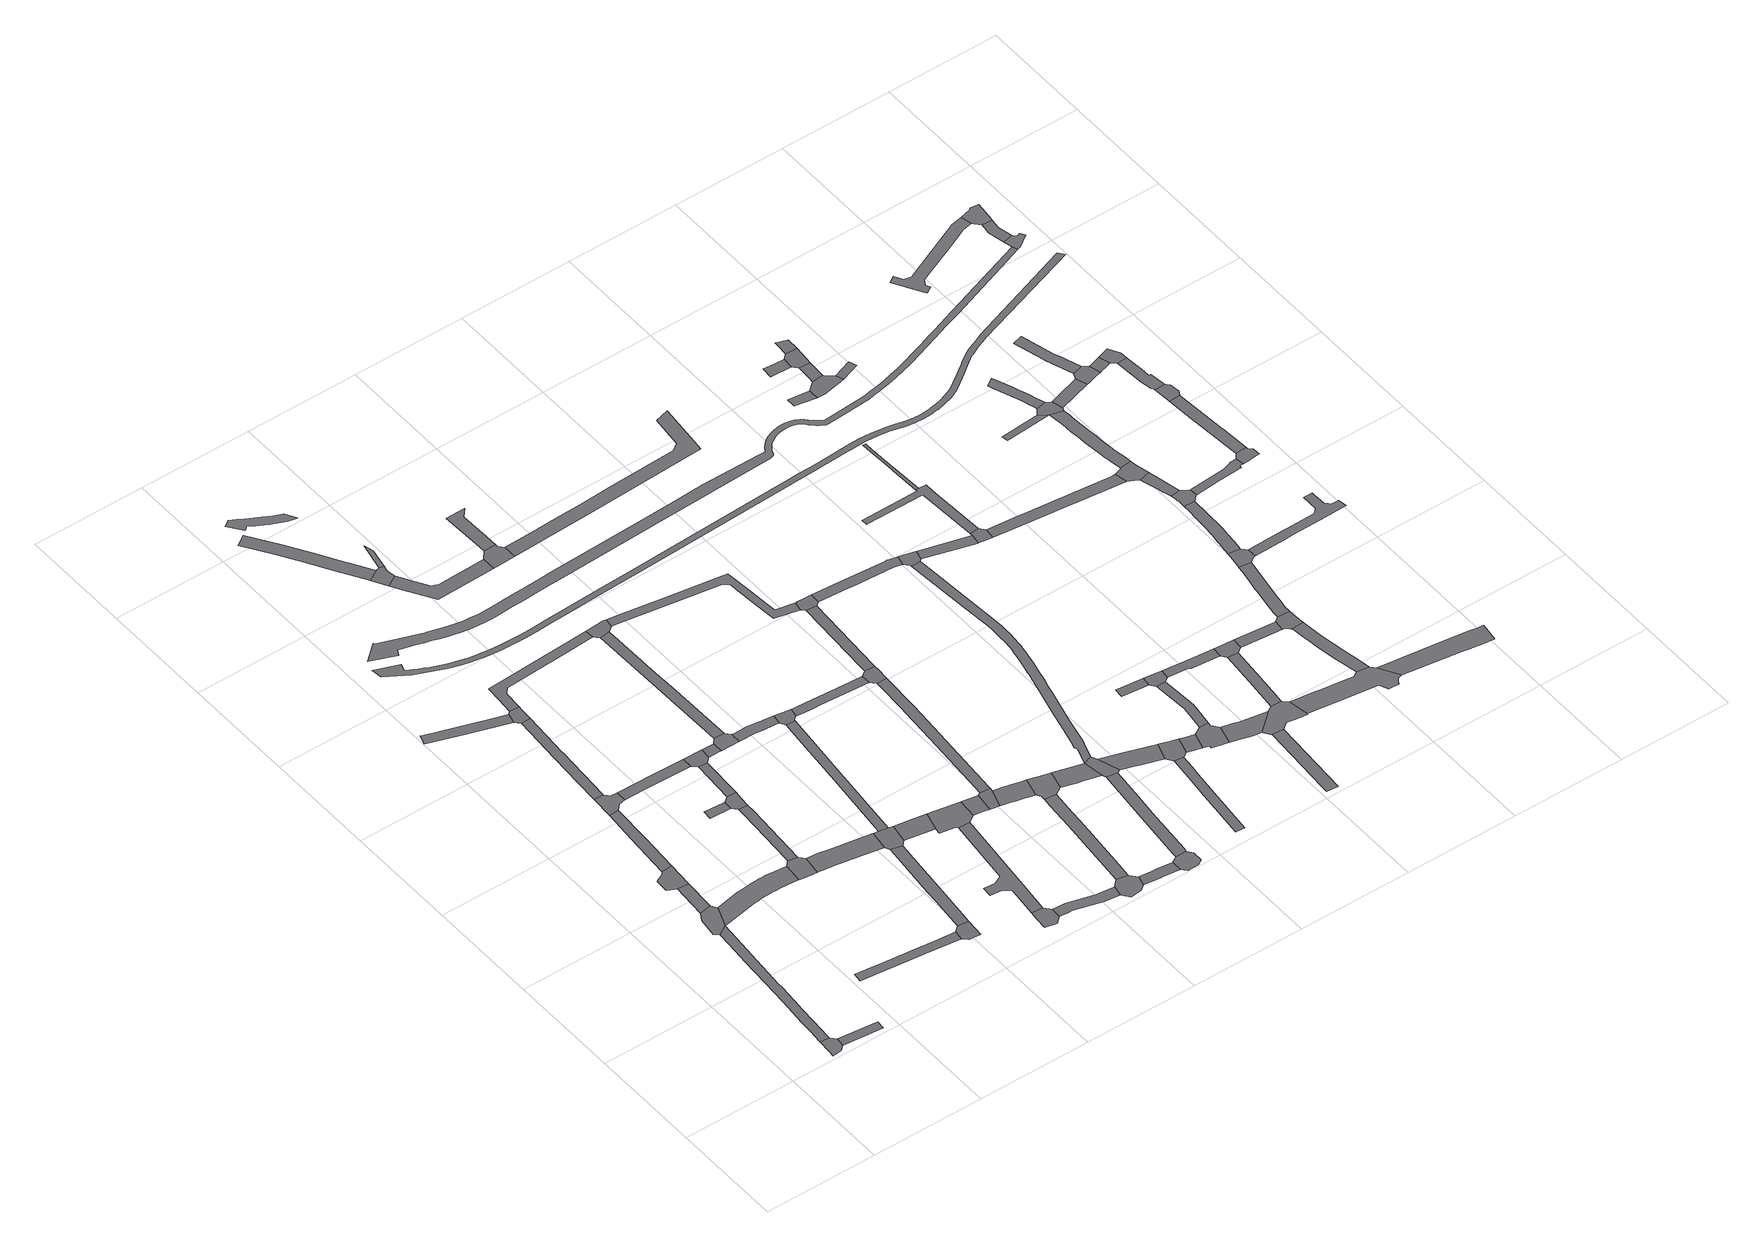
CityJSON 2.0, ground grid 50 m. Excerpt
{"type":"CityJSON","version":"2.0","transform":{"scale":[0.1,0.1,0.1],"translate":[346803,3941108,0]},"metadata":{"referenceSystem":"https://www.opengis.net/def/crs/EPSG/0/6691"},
"CityObjects":{
"road1":{"type":"Road","geometry":[{"type":"MultiSurface","lod":"1","boundaries":[[[0,1,2,3,4,5,6]]]}]},
"road2":{"type":"Road","attributes":{"RoadStructureAttribute.sectionType":"1"},"geometry":[{"type":"MultiSurface","lod":"1","boundaries":[[[3,7,8,4]]]}]},
"road3":{"type":"Road","attributes":{"RoadStructureAttribute.sectionType":"1"},"geometry":[{"type":"MultiSurface","lod":"1","boundaries":[[[5,9,10,11,12,13,14,15,16,17,18,19,20,21,22,23,24,25,26,27,28,29,30,6]]]}]},
"road4":{"type":"Road","geometry":[{"type":"MultiSurface","lod":"1","boundaries":[[[31,32,21,20,33,34,35]]]}]},
"road5":{"type":"Road","attributes":{"RoadStructureAttribute.sectionType":"1"},"geometry":[{"type":"MultiSurface","lod":"1","boundaries":[[[34,36,37,38,39,35]]]}]},
"road6":{"type":"Road","geometry":[{"type":"MultiSurface","lod":"1","boundaries":[[[38,37,40,41,42,43,44,45]]]}]},
"road7":{"type":"Road","attributes":{"RoadStructureAttribute.sectionType":"1"},"geometry":[{"type":"MultiSurface","lod":"1","boundaries":[[[46,41,40,47,48,49]]]}]},
"road8":{"type":"Road","attributes":{"RoadStructureAttribute.sectionType":"1"},"geometry":[{"type":"MultiSurface","lod":"1","boundaries":[[[50,51,52,53,54,55,56,57,58,59,60,61,62,33,20,63,64,65,66,67,68,69,70,71,72,73]]]}]},
"road9":{"type":"Road","attributes":{"RoadStructureAttribute.sectionType":"1"},"geometry":[{"type":"MultiSurface","lod":"1","boundaries":[[[74,75,76,77,78,79,80,81,82,83,84,85,86]]]}]},
"road10":{"type":"Road","attributes":{"RoadStructureAttribute.sectionType":"1"},"geometry":[{"type":"MultiSurface","lod":"1","boundaries":[[[87,88,89,90,91,92,93,94,95]]]}]},
"road11":{"type":"Road","geometry":[{"type":"MultiSurface","lod":"1","boundaries":[[[48,96,97,98,99,100,101,49]]]}]},
"road12":{"type":"Road","attributes":{"RoadStructureAttribute.sectionType":"1"},"geometry":[{"type":"MultiSurface","lod":"1","boundaries":[[[100,102,103,104,105,106,107,101]]]}]},
"road13":{"type":"Road","geometry":[{"type":"MultiSurface","lod":"1","boundaries":[[[108,109,110,50,73,111,112,113]]]}]},
"road14":{"type":"Road","geometry":[{"type":"MultiSurface","lod":"1","boundaries":[[[114,91,90,105,104,115,116]]]}]},
"road15":{"type":"Road","attributes":{"RoadStructureAttribute.sectionType":"1"},"geometry":[{"type":"MultiSurface","lod":"1","boundaries":[[[117,118,119,120,121,122,98,97]]]}]},
"road16":{"type":"Road","geometry":[{"type":"MultiSurface","lod":"1","boundaries":[[[123,124,125,126]]]}]},
"road17":{"type":"Road","attributes":{"RoadStructureAttribute.sectionType":"1"},"geometry":[{"type":"MultiSurface","lod":"1","boundaries":[[[127,128,129,110,109,130,131]]]}]},
"road18":{"type":"Road","geometry":[{"type":"MultiSurface","lod":"1","boundaries":[[[132,133,134,135,74,86]]]}]},
"road19":{"type":"Road","geometry":[{"type":"MultiSurface","lod":"1","boundaries":[[[136,137,138,139,126,125,127,131]]]}]},
"road20":{"type":"Road","attributes":{"RoadStructureAttribute.sectionType":"1"},"geometry":[{"type":"MultiSurface","lod":"1","boundaries":[[[140,141,142,143,144,108,113,145,146,147,148,149,150,151,152,153]]]}]},
"road21":{"type":"Road","attributes":{"RoadStructureAttribute.sectionType":"1"},"geometry":[{"type":"MultiSurface","lod":"1","boundaries":[[[137,154,155,138]]]}]},
"road22":{"type":"Road","attributes":{"RoadStructureAttribute.sectionType":"1"},"geometry":[{"type":"MultiSurface","lod":"1","boundaries":[[[156,157,158,159,135,134,160,161,162]]]}]},
"road23":{"type":"Road","geometry":[{"type":"MultiSurface","lod":"1","boundaries":[[[163,164,165,121,120,155,154,166,167,168]]]}]},
"road24":{"type":"Road","attributes":{"RoadStructureAttribute.sectionType":"1"},"geometry":[{"type":"MultiSurface","lod":"1","boundaries":[[[169,170,171,172,173,174,175,176,177,178,179,180,181]]]}]},
"road25":{"type":"Road","attributes":{"RoadStructureAttribute.sectionType":"1"},"geometry":[{"type":"MultiSurface","lod":"1","boundaries":[[[182,183,184,185,186,187,188,114,116]]]}]},
"road26":{"type":"Road","attributes":{"RoadStructureAttribute.sectionType":"1"},"geometry":[{"type":"MultiSurface","lod":"1","boundaries":[[[167,189,190,191,192,168]]]}]},
"road27":{"type":"Road","attributes":{"RoadStructureAttribute.sectionType":"1"},"geometry":[{"type":"MultiSurface","lod":"1","boundaries":[[[193,194,195,196,197,198,199,200,201,202,203,204,205,206,207,208,209,210,211,212,213,214]]]}]},
"road28":{"type":"Road","geometry":[{"type":"MultiSurface","lod":"1","boundaries":[[[215,216,217,218,153,152,156,162]]]}]},
"road29":{"type":"Road","geometry":[{"type":"MultiSurface","lod":"1","boundaries":[[[219,220,221,222,223,224,225]]]}]},
"road30":{"type":"Road","geometry":[{"type":"MultiSurface","lod":"1","boundaries":[[[226,175,174,227,228,229,230,231,232]]]}]},
"road31":{"type":"Road","geometry":[{"type":"MultiSurface","lod":"1","boundaries":[[[190,233,234,235,236,237,191]]]}]},
"road32":{"type":"Road","geometry":[{"type":"MultiSurface","lod":"1","boundaries":[[[224,238,239,240,241,242,243,244,245,246,247,225]]]}]},
"road33":{"type":"Road","attributes":{"RoadStructureAttribute.sectionType":"1"},"geometry":[{"type":"MultiSurface","lod":"1","boundaries":[[[248,249,250,226,232]]]}]},
"road34":{"type":"Road","attributes":{"RoadStructureAttribute.sectionType":"1"},"geometry":[{"type":"MultiSurface","lod":"1","boundaries":[[[251,252,253,216,215]]]}]},
"road35":{"type":"Road","attributes":{"RoadStructureAttribute.sectionType":"1"},"geometry":[{"type":"MultiSurface","lod":"1","boundaries":[[[217,254,255,256,257,258,259,260,261,218]]]}]},
"road36":{"type":"Road","attributes":{"RoadStructureAttribute.sectionType":"1"},"geometry":[{"type":"MultiSurface","lod":"1","boundaries":[[[262,263,264,265,228,227,266,267,268]]]}]},
"road37":{"type":"Road","attributes":{"RoadStructureAttribute.sectionType":"1"},"geometry":[{"type":"MultiSurface","lod":"1","boundaries":[[[269,270,271,272,273,223,222,274,275,276,277,278,279]]]}]},
"road38":{"type":"Road","attributes":{"RoadStructureAttribute.sectionType":"1"},"geometry":[{"type":"MultiSurface","lod":"1","boundaries":[[[280,281,237,236,282,283,284,285]]]}]},
"road39":{"type":"Road","attributes":{"RoadStructureAttribute.sectionType":"1"},"geometry":[{"type":"MultiSurface","lod":"1","boundaries":[[[286,287,288,289,290,291,292,293,294,295,296,235,234]]]}]},
"road40":{"type":"Road","geometry":[{"type":"MultiSurface","lod":"1","boundaries":[[[239,297,298,252,251,299,300,301,240]]]}]},
"road41":{"type":"Road","geometry":[{"type":"MultiSurface","lod":"1","boundaries":[[[302,303,186,185,285,284,304]]]}]},
"road42":{"type":"Road","geometry":[{"type":"MultiSurface","lod":"1","boundaries":[[[305,291,290,258,257,306,307]]]}]},
"road43":{"type":"Road","geometry":[{"type":"MultiSurface","lod":"1","boundaries":[[[308,309,310,279,278,311,312,313,314]]]}]},
"road44":{"type":"Road","attributes":{"RoadStructureAttribute.sectionType":"1"},"geometry":[{"type":"MultiSurface","lod":"1","boundaries":[[[298,297,315,316,317,318]]]}]},
"road45":{"type":"Road","geometry":[{"type":"MultiSurface","lod":"1","boundaries":[[[319,320,321,322,323,262,268]]]}]},
"road46":{"type":"Road","geometry":[{"type":"MultiSurface","lod":"1","boundaries":[[[317,324,325,326,327,318]]]}]},
"road47":{"type":"Road","attributes":{"RoadStructureAttribute.sectionType":"1"},"geometry":[{"type":"MultiSurface","lod":"1","boundaries":[[[322,328,329,330,331,332,323]]]}]},
"road48":{"type":"Road","attributes":{"RoadStructureAttribute.sectionType":"1"},"geometry":[{"type":"MultiSurface","lod":"1","boundaries":[[[333,334,335,336,337,338,308,314]]]}]},
"road49":{"type":"Road","attributes":{"RoadStructureAttribute.sectionType":"1"},"geometry":[{"type":"MultiSurface","lod":"1","boundaries":[[[339,340,341,342,343,344,345,346,347,348,310,309]]]}]},
"road50":{"type":"Road","attributes":{"RoadStructureAttribute.sectionType":"1"},"geometry":[{"type":"MultiSurface","lod":"1","boundaries":[[[349,350,351,352,353,354,355,356,357,358,359,325,324]]]}]},
"road51":{"type":"Road","attributes":{"RoadStructureAttribute.sectionType":"1"},"geometry":[{"type":"MultiSurface","lod":"1","boundaries":[[[360,361,362,363,364,365,366,367,368,305,307]]]}]},
"road52":{"type":"Road","attributes":{"RoadStructureAttribute.sectionType":"1"},"geometry":[{"type":"MultiSurface","lod":"1","boundaries":[[[369,370,371,372,373,327,326,374,375,376,377,378]]]}]},
"road53":{"type":"Road","geometry":[{"type":"MultiSurface","lod":"1","boundaries":[[[379,380,381,382,336,335,383,384]]]}]},
"road54":{"type":"Road","attributes":{"RoadStructureAttribute.sectionType":"1"},"geometry":[{"type":"MultiSurface","lod":"1","boundaries":[[[385,386,387,388,389,390,391,392,393,394,395,396,397,398,399,400,401,402,403,302,304]]]}]},
"road55":{"type":"Road","geometry":[{"type":"MultiSurface","lod":"1","boundaries":[[[404,405,406,355,354,407,345,344,408]]]}]},
"road56":{"type":"Road","attributes":{"RoadStructureAttribute.sectionType":"1"},"geometry":[{"type":"MultiSurface","lod":"1","boundaries":[[[381,409,410,411,412,413,414,415,416,417,382]]]}]},
"road57":{"type":"Road","geometry":[{"type":"MultiSurface","lod":"1","boundaries":[[[363,378,377,418,419,420,364]]]}]},
"road58":{"type":"Road","attributes":{"RoadStructureAttribute.sectionType":"1"},"geometry":[{"type":"MultiSurface","lod":"1","boundaries":[[[421,422,423,424,425,426,427,428,429,404,408]]]}]},
"road59":{"type":"Road","attributes":{"RoadStructureAttribute.sectionType":"1"},"geometry":[{"type":"MultiSurface","lod":"1","boundaries":[[[430,431,432,420,419,433,434]]]}]},
"road60":{"type":"Road","geometry":[{"type":"MultiSurface","lod":"1","boundaries":[[[414,413,435,436,437,426,425]]]}]},
"road61":{"type":"Road","geometry":[{"type":"MultiSurface","lod":"1","boundaries":[[[438,439,440,441,395,394,430,434,442]]]}]},
"road62":{"type":"Road","attributes":{"RoadStructureAttribute.sectionType":"1"},"geometry":[{"type":"MultiSurface","lod":"1","boundaries":[[[319,443,444,445,446,447,448,449,450,451,452,453,454,455,456,457,320]]]}]},
"road63":{"type":"Road","attributes":{"RoadStructureAttribute.sectionType":"1"},"geometry":[{"type":"MultiSurface","lod":"1","boundaries":[[[435,458,459,460,461,462,463,464,436]]]}]},
"road64":{"type":"Road","attributes":{"RoadStructureAttribute.sectionType":"1"},"geometry":[{"type":"MultiSurface","lod":"1","boundaries":[[[465,466,467,468,469,470,471,472,473]]]}]},
"road65":{"type":"Road","geometry":[{"type":"MultiSurface","lod":"1","boundaries":[[[474,475,476,477,462,461,478,470,469]]]}]},
"road66":{"type":"Road","attributes":{"RoadStructureAttribute.sectionType":"1"},"geometry":[{"type":"MultiSurface","lod":"1","boundaries":[[[437,479,480,481,482,483,484,485,486,487,488,489,490,491,492,493,494,495,496,497,498,499,500,501,502,503,504,505,506,507,508,509,510,511,512,513,514,515,516,517,518,519,520,521,522,523,524,525,526,527,528,529,530,531,426]]]}]},
"road67":{"type":"Road","attributes":{"RoadStructureAttribute.sectionType":"1"},"geometry":[{"type":"MultiSurface","lod":"1","boundaries":[[[532,533,534,535,536,537,438,442,538,539,540,541]]]}]},
"road68":{"type":"Road","attributes":{"RoadStructureAttribute.sectionType":"1"},"geometry":[{"type":"MultiSurface","lod":"1","boundaries":[[[542,475,474,543,544,545]]]}]},
"road69":{"type":"Road","geometry":[{"type":"MultiSurface","lod":"1","boundaries":[[[544,546,547,548,549,550,551,552,545]]]}]},
"road70":{"type":"Road","geometry":[{"type":"MultiSurface","lod":"1","boundaries":[[[553,554,555,556,557,558]]]}]},
"road71":{"type":"Road","attributes":{"RoadStructureAttribute.sectionType":"1"},"geometry":[{"type":"MultiSurface","lod":"1","boundaries":[[[559,560,561,562,563,564,565,566,567,568,569,570,571,572,573,574,575,576,577,578,579,580,581,582,583,584,585,586,587,588,589,590,591,592,593,594,595,596,597,598,599,600,601,602,603,604,605,606,607,608,609,610,611,612,613,614,615,616,617,618,619,620,621,622,623,624,625,626,627,628,629,630,631,632,633,634,635,636,637,638,639,640,641,642,643,644,645,646,647,648,649,650,651,652,653,654,655,656,657,658,659,660,661,662,663,664,665,666,667,668,669,670,671,672,673,674,675,676,677,678,679,680,681,682,683,684,685,686,687,688,689,690,691,692,693,694,695,696,697,698]]]}]},
"road72":{"type":"Road","attributes":{"RoadStructureAttribute.sectionType":"1"},"geometry":[{"type":"MultiSurface","lod":"1","boundaries":[[[699,700,701,702,552,551,703,704,705,706,707,708]]]}]},
"road73":{"type":"Road","attributes":{"RoadStructureAttribute.sectionType":"1"},"geometry":[{"type":"MultiSurface","lod":"1","boundaries":[[[709,710,711,712,713,714,715,716,717,718,719,720,721,722,723,724,725,726,727,728,729,730,731,732,733,734,735,736,737,738,739,740,741,742,743,744,745,746,747,748,749,750,751,752,753,754,755,756,757,758,759,760,761,762,763,764,765,766,767,768,769,770,771,772,773,774,775,776,777,778,779,780,781,782,783,784,785,786,787,788,789,790,791,792,793,794,795,796,797,798,799,800,801,802,803,804,805,806,807,808,809,810,811,812,813,814,815,816,817,818,819,820,821,822,823,824,825]]]}]},
"road74":{"type":"Road","attributes":{"RoadStructureAttribute.sectionType":"1"},"geometry":[{"type":"MultiSurface","lod":"1","boundaries":[[[826,827,828,829,830]]]}]},
"road75":{"type":"Road","geometry":[{"type":"MultiSurface","lod":"1","boundaries":[[[831,505,504,832,833,834,835,532,541]]]}]},
"road76":{"type":"Road","attributes":{"RoadStructureAttribute.sectionType":"1"},"geometry":[{"type":"MultiSurface","lod":"1","boundaries":[[[836,837,838,549,548,839,840,841,842,843]]]}]},
"road77":{"type":"Road","geometry":[{"type":"MultiSurface","lod":"1","boundaries":[[[707,844,845,558,557,708]]]}]},
"road78":{"type":"Road","geometry":[{"type":"MultiSurface","lod":"1","boundaries":[[[846,847,848,843,842,849,826,830,850,851,852,853,854]]]}]},
"road79":{"type":"Road","attributes":{"RoadStructureAttribute.sectionType":"1"},"geometry":[{"type":"MultiSurface","lod":"1","boundaries":[[[855,833,832,856,857,858]]]}]},
"road80":{"type":"Road","attributes":{"RoadStructureAttribute.sectionType":"1"},"geometry":[{"type":"MultiSurface","lod":"1","boundaries":[[[844,859,860,861,862,863,864,865,866,845]]]}]},
"road81":{"type":"Road","geometry":[{"type":"MultiSurface","lod":"1","boundaries":[[[867,868,869,870,871,872,873,874,875,876,877,878,879,880,881]]]}]},
"road82":{"type":"Road","attributes":{"RoadStructureAttribute.sectionType":"1"},"geometry":[{"type":"MultiSurface","lod":"1","boundaries":[[[847,882,883,884,885,886,887,848]]]}]},
"road83":{"type":"Road","geometry":[{"type":"MultiSurface","lod":"1","boundaries":[[[857,888,889,890,877,876,858]]]}]},
"road84":{"type":"Road","geometry":[{"type":"MultiSurface","lod":"1","boundaries":[[[891,892,864,863,885,884,893,894]]]}]},
"road85":{"type":"Road","attributes":{"RoadStructureAttribute.sectionType":"1"},"geometry":[{"type":"MultiSurface","lod":"1","boundaries":[[[895,896,897,898,899,900,901,902,903,904,867,881]]]}]},
"road86":{"type":"Road","geometry":[{"type":"MultiSurface","lod":"1","boundaries":[[[853,905,906,907,908,909,910,911,912,913,914,915,916,917,918,919,920,921,922,923,924,925,926,927,928,854]]]}]},
"road87":{"type":"Road","attributes":{"RoadStructureAttribute.sectionType":"1"},"geometry":[{"type":"MultiSurface","lod":"1","boundaries":[[[929,930,931,891,894]]]}]},
"road88":{"type":"Road","attributes":{"RoadStructureAttribute.sectionType":"1"},"geometry":[{"type":"MultiSurface","lod":"1","boundaries":[[[932,933,934,935]]]}]},
"road89":{"type":"Road","attributes":{"RoadStructureAttribute.sectionType":"1"},"geometry":[{"type":"MultiSurface","lod":"1","boundaries":[[[936,937,938,939,940,941,942,943,944,945,924,923,946,947,948,949,950,951,952,953,954,955]]]}]},
"road90":{"type":"Road","geometry":[{"type":"MultiSurface","lod":"1","boundaries":[[[956,957,958,959,960]]]}]},
"road91":{"type":"Road","attributes":{"RoadStructureAttribute.sectionType":"1"},"geometry":[{"type":"MultiSurface","lod":"1","boundaries":[[[961,962,963,964,965,966,967,968,969,890,889,970,971,972,973,974,975]]]}]},
"road92":{"type":"Road","geometry":[{"type":"MultiSurface","lod":"1","boundaries":[[[976,977,936,955,978,979,980,981,982,983,931,930]]]}]},
"road93":{"type":"Road","geometry":[{"type":"MultiSurface","lod":"1","boundaries":[[[935,934,984,985,986,987,988,989]]]}]},
"road94":{"type":"Road","attributes":{"RoadStructureAttribute.sectionType":"1"},"geometry":[{"type":"MultiSurface","lod":"1","boundaries":[[[988,990,991,992,989]]]}]},
"road95":{"type":"Road","geometry":[{"type":"MultiSurface","lod":"1","boundaries":[[[990,993,994,956,960,991]]]}]},
"road96":{"type":"Road","attributes":{"RoadStructureAttribute.sectionType":"1"},"geometry":[{"type":"MultiSurface","lod":"1","boundaries":[[[982,995,996,997,998,999,1000,1001,1002,1003,1004,1005,1006,1007,1008,1009,1010,1011,1012,1013,1014,983]]]}]},
"road97":{"type":"Road","attributes":{"RoadStructureAttribute.sectionType":"1"},"geometry":[{"type":"MultiSurface","lod":"1","boundaries":[[[993,1015,1016,1017,1018,994]]]}]},
"road98":{"type":"Road","geometry":[{"type":"MultiSurface","lod":"1","boundaries":[[[985,1019,1020,986]]]}]},
"road99":{"type":"Road","geometry":[{"type":"MultiSurface","lod":"1","boundaries":[[[1021,1022,1004,1003,1023,1024,1025,1026,1027]]]}]},
"road100":{"type":"Road","attributes":{"RoadStructureAttribute.sectionType":"1"},"geometry":[{"type":"MultiSurface","lod":"1","boundaries":[[[1028,1029,1030,1031,1032,1033,1034,1035,1036,1037,1038,1039,1040,1041,922,921]]]}]},
"road101":{"type":"Road","attributes":{"RoadStructureAttribute.sectionType":"1"},"geometry":[{"type":"MultiSurface","lod":"1","boundaries":[[[1042,1043,1044,1045,1046,1047,1048,1049,1027,1026,1050,1051,1052,1053,1054,1055]]]}]},
"road102":{"type":"Road","attributes":{"RoadStructureAttribute.sectionType":"1"},"geometry":[{"type":"MultiSurface","lod":"1","boundaries":[[[1056,1057,1058,1059,1060]]]}]},
"road103":{"type":"Road","geometry":[{"type":"MultiSurface","lod":"1","boundaries":[[[1061,1062,1063,1064,1065,1066,1067,1068,961,975,1069,1070]]]}]},
"road104":{"type":"Road","attributes":{"RoadStructureAttribute.sectionType":"1"},"geometry":[{"type":"MultiSurface","lod":"1","boundaries":[[[1071,1061,1070,1072,1073,1074,1075,1076,1077,1078,1079]]]}]},
"road105":{"type":"Road","geometry":[{"type":"MultiSurface","lod":"1","boundaries":[[[1078,1080,1081,1082,1083,1084,1085,1086,1087,1088,1055,1054,1089,1090,1091,1079]]]}]},
"road106":{"type":"Road","attributes":{"RoadStructureAttribute.sectionType":"1"},"geometry":[{"type":"MultiSurface","lod":"1","boundaries":[[[1092,1093,1094,1095,1096,1097,1098,1099,1100,1101,1102,1103,1104,1065,1064,1105,1106,1107,1108,1109,1110,1111,1112,1113,1114,1115,1116,1117,1060]]]}]},
"road107":{"type":"Road","geometry":[{"type":"MultiSurface","lod":"1","boundaries":[[[1117,1118,1119,1120,1121,1122,1056,1060]]]}]},
"road108":{"type":"Road","attributes":{"RoadStructureAttribute.sectionType":"1"},"geometry":[{"type":"MultiSurface","lod":"1","boundaries":[[[1120,1123,1124,1125,1126,1127,1128,1129,1130,1131,1132,1133,1134,1135,1136,1137,1138,1139,1140,1141,1142,1121]]]}]},
"road109":{"type":"Road","geometry":[{"type":"MultiSurface","lod":"1","boundaries":[[[1024,1143,1144,1145,1146,1147,1148,1149,1150,1151,1152,1153,1154,1155,1156,1157,1158,1025]]]}]},
"road110":{"type":"Road","attributes":{"RoadStructureAttribute.sectionType":"1"},"geometry":[{"type":"MultiSurface","lod":"1","boundaries":[[[1159,1160,1161,1162,1163,1164,1165,1166,1167,1168,1169,1170,1091,1090]]]}]},
"road111":{"type":"Road","attributes":{"RoadStructureAttribute.sectionType":"1"},"geometry":[{"type":"MultiSurface","lod":"1","boundaries":[[[1171,1172,1173,1174,1119,1118]]]}]},
"road112":{"type":"Road","attributes":{"RoadStructureAttribute.sectionType":"1"},"geometry":[{"type":"MultiSurface","lod":"1","boundaries":[[[1175,1176,1177,1178,1179,1180,1181,1182]]]}]},
"road113":{"type":"Road","geometry":[{"type":"MultiSurface","lod":"1","boundaries":[[[1167,1166,1183,1184,1185,1186,1187,1188,1189]]]}]},
"road114":{"type":"Road","geometry":[{"type":"MultiSurface","lod":"1","boundaries":[[[1190,1182,1181,1172,1171,1191,1192,1193]]]}]},
"road115":{"type":"Road","attributes":{"RoadStructureAttribute.sectionType":"1"},"geometry":[{"type":"MultiSurface","lod":"1","boundaries":[[[1188,1194,1195,1196,1197,1198,1199,1189]]]}]},
"road116":{"type":"Road","attributes":{"RoadStructureAttribute.sectionType":"1"},"geometry":[{"type":"MultiSurface","lod":"1","boundaries":[[[1200,1201,1202,1203,1204,1205,1206,1190,1193]]]}]},
"road117":{"type":"Road","geometry":[{"type":"MultiSurface","lod":"1","boundaries":[[[1207,1208,1209,1210,1211,1198,1197,1212]]]}]},
"road118":{"type":"Road","attributes":{"RoadStructureAttribute.sectionType":"1"},"geometry":[{"type":"MultiSurface","lod":"1","boundaries":[[[1209,1213,1214,1215,1216,1217,1218,1219,1220,1221,1210]]]}]},
"road119":{"type":"Road","geometry":[{"type":"MultiSurface","lod":"1","boundaries":[[[1222,1223,1204,1203,1218,1217,1224,1225]]]}]},
"road120":{"type":"Road","geometry":[{"type":"MultiSurface","lod":"1","boundaries":[[[1226,1227,1228,1229,1230,1231,1232,1233,1234,1235,1236,1237,1238,1239]]]}]},
"road121":{"type":"Road","attributes":{"RoadStructureAttribute.sectionType":"1"},"geometry":[{"type":"MultiSurface","lod":"1","boundaries":[[[1240,1241,1242,1243,1244,1245]]]}]},
"road122":{"type":"Road","geometry":[{"type":"MultiSurface","lod":"1","boundaries":[[[1244,632,631,1246,1247,1248,1249,1250,1245]]]}]},
"road123":{"type":"Road","geometry":[{"type":"MultiSurface","lod":"1","boundaries":[[[1251,1252,1253,1254,1255,1226,1239,1242,1241]]]}]}
},
"vertices":[
[205,48,0],[203,17,0],[243,21,0],[264,39,0],[269,79,0],[249,102,0],[209,105,0],
[441,22,0],[445,61,0],
[254,170,0],[254,172,0],[256,201,0],[262,290,0],[263,303,0],[273,424,0],[273,427,0],[274,447,0],[286,597,0],[287,600,0],[292,664,0],[305,814,0],[261,788,0],[256,722,0],[248,616,0],[233,416,0],[229,363,0],[221,261,0],[219,234,0],[215,187,0],[214,165,0],[213,150,0],
[253,890,0],[242,805,0],[342,908,0],[326,933,0],[273,924,0],
[326,939,0],[334,1076,0],[284,1079,0],[281,1038,0],
[341,1190,0],[294,1187,0],[285,1176,0],[263,1165,0],[249,1158,0],[245,1099,0],
[310,1398,0],[353,1370,0],[364,1548,0],[321,1546,0],
[681,929,0],[675,930,0],[635,934,0],[592,938,0],[572,938,0],[556,938,0],[547,938,0],[520,937,0],[496,934,0],[474,932,0],[454,930,0],[452,930,0],[353,910,0],[464,845,0],[482,846,0],[505,849,0],[527,851,0],[549,852,0],[563,852,0],[567,852,0],[588,852,0],[627,849,0],[666,845,0],[672,844,0],
[967,268,0],[898,275,0],[878,277,0],[768,289,0],[763,289,0],[651,301,0],[609,306,0],[530,314,0],[526,275,0],[613,266,0],[737,252,0],[809,244,0],[962,227,0],
[14,2266,0],[21,2263,0],[157,2219,0],[339,2159,0],[350,2204,0],[278,2228,0],[29,2309,0],[19,2313,0],[4,2269,0],
[386,1573,0],[417,1579,0],[417,1625,0],[388,1626,0],[369,1647,0],[328,1650,0],
[387,1921,0],[387,1922,0],[401,2139,0],[360,2137,0],[345,1914,0],[335,1760,0],
[762,920,0],[742,943,0],[702,950,0],[705,840,0],[732,837,0],[751,835,0],
[365,2216,0],[405,2198,0],[406,2213,0],
[495,1578,0],[578,1576,0],[615,1575,0],[721,1573,0],[722,1619,0],[584,1622,0],
[612,1347,0],[610,1307,0],[703,1302,0],[705,1342,0],
[724,1280,0],[722,1244,0],[703,960,0],[762,1243,0],[764,1277,0],
[984,206,0],[1033,201,0],[1041,284,0],[992,289,0],
[767,1324,0],[770,1358,0],[730,1360,0],[707,1342,0],
[1009,880,0],[863,906,0],[825,912,0],[798,916,0],[770,919,0],[759,834,0],[779,831,0],[787,830,0],[812,827,0],[820,826,0],[945,804,0],[1028,790,0],[1030,790,0],[1044,874,0],
[782,1550,0],[743,1553,0],
[1042,767,0],[1039,737,0],[1014,503,0],[1009,446,0],[1051,375,0],[1072,576,0],[1091,755,0],
[780,1618,0],[749,1619,0],[744,1619,0],[800,1567,0],[804,1571,0],[806,1617,0],
[99,3537,0],[179,3414,0],[230,3331,0],[316,3190,0],[362,3112,0],[376,3088,0],[426,3118,0],[418,3131,0],[370,3212,0],[365,3220,0],[295,3335,0],[228,3445,0],[147,3568,0],
[412,2298,0],[432,2321,0],[738,2339,0],[852,2345,0],[850,2385,0],[375,2358,0],[370,2289,0],
[856,1570,0],[862,1570,0],[863,1616,0],[857,1616,0],
[169,3585,0],[188,3599,0],[209,3584,0],[213,3581,0],[244,3565,0],[262,3555,0],[281,3546,0],[301,3536,0],[323,3528,0],[348,3521,0],[365,3518,0],[337,3567,0],[336,3568,0],[317,3575,0],[299,3583,0],[281,3593,0],[263,3602,0],[235,3617,0],[206,3633,0],[178,3650,0],[151,3666,0],[122,3647,0],
[1112,776,0],[1126,860,0],[1105,864,0],[1066,871,0],
[1250,142,0],[1246,87,0],[1296,76,0],[1324,100,0],[1327,146,0],[1304,174,0],[1255,179,0],
[443,3121,0],[414,3024,0],[464,3053,0],[460,3074,0],[457,3091,0],[458,3093,0],[463,3117,0],
[907,1569,0],[945,1569,0],[946,1615,0],[927,1638,0],[883,1639,0],
[1321,316,0],[1365,704,0],[1315,705,0],[1280,405,0],[1243,386,0],[1193,391,0],[1189,346,0],[1238,341,0],[1270,315,0],[1267,285,0],
[471,3158,0],[481,3207,0],[470,3249,0],
[1243,753,0],[1266,836,0],[1203,847,0],
[1143,1207,0],[1151,1278,0],[1164,1390,0],[1179,1530,0],[1140,1534,0],[1127,1422,0],[1113,1291,0],[1104,1212,0],
[780,2922,0],[567,2915,0],[538,2930,0],[503,2986,0],[454,2957,0],[516,2854,0],[782,2862,0],
[1512,109,0],[1508,110,0],[1458,123,0],[1384,142,0],[1381,142,0],[1362,97,0],[1382,96,0],[1453,77,0],[1508,62,0],[1575,55,0],[1584,101,0],
[876,2036,0],[878,1955,0],[923,1953,0],[921,2048,0],[917,2331,0],[872,2323,0],
[1022,1568,0],[1029,1567,0],[1067,1562,0],[1069,1562,0],[1125,1558,0],[1131,1599,0],[1085,1606,0],[1074,1608,0],[1025,1614,0],[1018,1614,0],[960,1614,0],
[1398,726,0],[1406,812,0],[1240,727,0],[1245,726,0],[1306,716,0],
[947,2389,0],[938,2390,0],[940,2349,0],
[1203,1588,0],[1180,1537,0],[1196,1549,0],
[1690,90,0],[1662,119,0],[1613,129,0],[1576,55,0],[1602,22,0],[1652,25,0],[1676,45,0],
[1424,722,0],[1447,718,0],[1468,714,0],[1478,800,0],
[883,2865,0],[881,2925,0],[864,2947,0],[864,2957,0],[810,2956,0],
[1508,705,0],[1535,787,0],[1536,802,0],[1492,806,0],
[863,3014,0],[860,3149,0],[890,3183,0],[804,3182,0],[808,3025,0],
[1756,36,0],[1758,36,0],[1836,28,0],[1838,75,0],[1762,83,0],[1761,83,0],
[1663,124,0],[1669,188,0],[1688,375,0],[1697,463,0],[1701,514,0],[1712,627,0],[1662,632,0],[1658,592,0],[1647,467,0],[1639,384,0],
[1550,696,0],[1574,690,0],[1592,686,0],[1608,682,0],[1633,676,0],[1650,672,0],[1671,756,0],[1654,760,0],[1612,770,0],[1569,780,0],[1552,783,0],
[1214,1546,0],[1278,1542,0],[1304,1541,0],[1523,1528,0],[1522,1568,0],[1435,1573,0],[1329,1579,0],[1271,1583,0],[1219,1586,0],
[1534,1330,0],[1533,1328,0],[1528,1257,0],[1519,1152,0],[1498,882,0],[1537,811,0],[1574,1276,0],[1578,1327,0],[1588,1504,0],[1543,1506,0],
[1930,21,0],[1930,68,0],[1913,91,0],[1864,90,0],[1855,5,0],[1904,7,0],
[960,2346,0],[1212,2307,0],[1407,2277,0],[1429,2256,0],[1434,2187,0],[1438,2134,0],[1443,2074,0],[1446,2030,0],[1448,2015,0],[1554,1993,0],[1562,2033,0],[1478,2050,0],[1474,2093,0],[1466,2196,0],[1456,2309,0],[1417,2316,0],[1241,2343,0],[1197,2350,0],[983,2383,0],
[1768,731,0],[1720,743,0],[1705,747,0],[1664,652,0],[1746,648,0],
[1913,94,0],[1915,108,0],[1938,329,0],[1948,430,0],[1964,580,0],[1917,590,0],[1898,406,0],[1890,338,0],[1867,113,0],
[1591,1568,0],[1592,1583,0],[1547,1585,0],
[1763,643,0],[1791,636,0],[1814,629,0],[1828,626,0],[1911,604,0],[1898,696,0],[1850,708,0],[1792,724,0],[1785,726,0],
[1570,1975,0],[1548,1610,0],[1547,1590,0],[1592,1587,0],[1615,1971,0],
[1980,589,0],[1949,683,0],[1938,710,0],
[1635,2030,0],[1603,2032,0],[1569,2034,0],[1569,2031,0],[1632,1985,0],
[1013,2869,0],[1075,2872,0],[1216,2878,0],[1499,2890,0],[1782,2902,0],[1787,2949,0],[1807,3140,0],[1807,3142,0],[1745,3125,0],[1730,2982,0],[1698,2958,0],[1387,2945,0],[1247,2939,0],[1126,2934,0],[1012,2929,0],
[2034,572,0],[2059,563,0],[2066,560,0],[2150,534,0],[2175,612,0],[2058,650,0],[1954,682,0],
[2163,59,0],[2186,278,0],[2199,393,0],[2204,437,0],[2210,496,0],[2171,505,0],[2160,403,0],[2147,287,0],[2123,62,0],
[2234,514,0],[2255,587,0],[2220,597,0],[2180,610,0],[2157,524,0],
[1947,740,0],[1960,779,0],[1965,792,0],[1992,913,0],[2005,964,0],[2018,1015,0],[2031,1066,0],[2043,1118,0],[2048,1136,0],[2052,1154,0],[2061,1191,0],[2068,1222,0],[2070,1228,0],[2077,1266,0],[2080,1281,0],[2083,1295,0],[2088,1325,0],[2091,1339,0],[2093,1356,0],[2096,1387,0],[2098,1416,0],[2098,1445,0],[2098,1472,0],[2098,1501,0],[2071,1879,0],[2067,1929,0],[2027,1926,0],[2049,1618,0],[2058,1499,0],[2058,1472,0],[2058,1445,0],[2058,1417,0],[2057,1398,0],[2057,1390,0],[2053,1361,0],[2051,1343,0],[2049,1332,0],[2044,1302,0],[2038,1273,0],[2030,1237,0],[2024,1210,0],[2022,1200,0],[2014,1167,0],[2013,1163,0],[2010,1152,0],[2004,1127,0],[1992,1076,0],[1979,1025,0],[1966,974,0],[1952,916,0],[1923,803,0],[1917,784,0],[1924,774,0],
[2016,1998,0],[1978,2007,0],[1974,2008,0],[1964,2008,0],[1785,2020,0],[1761,2022,0],[1770,1976,0],[1786,1975,0],[1968,1963,0],[2006,1954,0],
[2280,580,0],[2283,500,0],[2298,495,0],[2319,569,0],
[2324,488,0],[2322,476,0],[2393,458,0],[2416,544,0],[2393,574,0],[2395,588,0],[2355,589,0],
[2266,935,0],[2229,939,0],[2225,898,0],[2317,887,0],[2342,885,0],[2347,925,0],
[216,2704,0],[231,2731,0],[253,2725,0],[280,2717,0],[307,2709,0],[334,2701,0],[363,2693,0],[391,2684,0],[420,2676,0],[449,2668,0],[482,2662,0],[516,2657,0],[550,2653,0],[584,2651,0],[616,2650,0],[649,2651,0],[681,2653,0],[714,2655,0],[771,2657,0],[828,2660,0],[885,2663,0],[903,2664,0],[942,2666,0],[1398,2684,0],[1963,2706,0],[1967,2708,0],[1971,2709,0],[1975,2711,0],[1978,2714,0],[1981,2719,0],[1984,2725,0],[1986,2731,0],[1988,2737,0],[1998,2750,0],[2009,2763,0],[2022,2773,0],[2036,2782,0],[2040,2784,0],[2051,2789,0],[2066,2794,0],[2083,2797,0],[2099,2798,0],[2115,2798,0],[2131,2795,0],[2146,2791,0],[2160,2784,0],[2168,2777,0],[2176,2769,0],[2183,2761,0],[2188,2755,0],[2191,2753,0],[2202,2743,0],[2213,2735,0],[2225,2727,0],[2233,2723,0],[2246,2721,0],[2332,2727,0],[2447,2735,0],[2468,2740,0],[2510,2747,0],[2552,2756,0],[2594,2766,0],[2635,2778,0],[2685,2793,0],[2735,2810,0],[2784,2828,0],[2834,2845,0],[2871,2859,0],[2909,2872,0],[2947,2885,0],[2984,2898,0],[3259,2997,0],[3369,3037,0],[3361,3061,0],[2976,2922,0],[2938,2909,0],[2901,2896,0],[2863,2882,0],[2825,2869,0],[2776,2851,0],[2775,2851,0],[2726,2834,0],[2677,2817,0],[2628,2802,0],[2587,2791,0],[2546,2781,0],[2505,2772,0],[2463,2764,0],[2443,2760,0],[2247,2746,0],[2246,2746,0],[2241,2747,0],[2238,2748,0],[2228,2755,0],[2217,2763,0],[2208,2771,0],[2201,2777,0],[2194,2786,0],[2185,2795,0],[2173,2805,0],[2155,2814,0],[2136,2820,0],[2117,2822,0],[2099,2823,0],[2080,2822,0],[2060,2818,0],[2041,2812,0],[2024,2804,0],[2007,2794,0],[2004,2791,0],[1992,2781,0],[1978,2766,0],[1967,2749,0],[1965,2745,0],[1956,2745,0],[1931,2745,0],[1670,2746,0],[1522,2739,0],[1396,2734,0],[940,2716,0],[883,2713,0],[826,2710,0],[801,2709,0],[769,2707,0],[712,2705,0],[679,2703,0],[646,2701,0],[616,2700,0],[586,2701,0],[554,2703,0],[522,2706,0],[491,2711,0],[460,2717,0],[433,2724,0],[406,2732,0],[377,2741,0],[375,2741,0],[185,2808,0],[180,2813,0],[106,2748,0],
[2362,846,0],[2369,731,0],[2371,702,0],[2359,616,0],[2402,636,0],[2411,701,0],[2410,730,0],[2405,807,0],[2401,860,0],[2361,860,0],
[2981,2757,0],[2954,2745,0],[2927,2734,0],[2900,2722,0],[2875,2708,0],[2859,2697,0],[2843,2686,0],[2827,2674,0],[2812,2663,0],[2780,2640,0],[2758,2624,0],[2748,2617,0],[2716,2596,0],[2693,2585,0],[2682,2580,0],[2647,2568,0],[2616,2561,0],[2611,2560,0],[2596,2558,0],[2595,2558,0],[2575,2555,0],[2539,2553,0],[2504,2555,0],[2469,2562,0],[2435,2570,0],[2417,2573,0],[2400,2576,0],[2384,2579,0],[2368,2581,0],[2352,2584,0],[2336,2586,0],[2288,2588,0],[2240,2587,0],[2191,2585,0],[2143,2582,0],[2093,2580,0],[2043,2578,0],[1993,2576,0],[1943,2574,0],[1184,2541,0],[1019,2534,0],[841,2527,0],[778,2524,0],[716,2520,0],[654,2518,0],[592,2519,0],[548,2521,0],[503,2525,0],[459,2530,0],[416,2537,0],[379,2546,0],[342,2557,0],[306,2569,0],[271,2584,0],[252,2593,0],[233,2602,0],[214,2612,0],[191,2624,0],[185,2628,0],[196,2661,0],[90,2701,0],[95,2653,0],[194,2592,0],[320,2538,0],[335,2533,0],[373,2522,0],[411,2513,0],[456,2505,0],[501,2500,0],[546,2496,0],[591,2494,0],[654,2493,0],[717,2495,0],[780,2499,0],[842,2502,0],[1020,2509,0],[1236,2519,0],[1944,2549,0],[1994,2551,0],[2044,2553,0],[2094,2555,0],[2144,2557,0],[2193,2560,0],[2241,2562,0],[2287,2563,0],[2334,2561,0],[2349,2559,0],[2364,2557,0],[2376,2555,0],[2380,2554,0],[2396,2552,0],[2430,2545,0],[2464,2537,0],[2501,2531,0],[2538,2528,0],[2577,2530,0],[2613,2535,0],[2616,2535,0],[2654,2544,0],[2691,2556,0],[2709,2565,0],[2728,2574,0],[2762,2597,0],[2787,2614,0],[2787,2615,0],[2820,2638,0],[2842,2654,0],[2858,2666,0],[2873,2677,0],[2888,2687,0],[2897,2692,0],[2912,2699,0],[2937,2711,0],[2964,2722,0],[2990,2734,0],[3495,2908,0],[3476,2934,0],
[2548,395,0],[2525,58,0],[2523,30,0],[2574,26,0],[2598,390,0],
[2027,1933,0],[2076,1937,0],[2088,1980,0],[2053,1990,0],[2045,1992,0],
[2503,521,0],[2491,524,0],[2466,530,0],[2421,450,0],[2434,447,0],[2485,433,0],[2523,427,0],[2611,503,0],
[2422,875,0],[2427,916,0],
[2683,515,0],[2682,516,0],[2636,518,0],[2544,399,0],[2628,414,0],[2658,409,0],[2717,400,0],[2717,406,0],[2704,495,0],
[2305,1921,0],[2296,1876,0],[2299,1876,0],[2306,1921,0],
[2513,865,0],[2517,864,0],[2520,864,0],[2521,859,0],[2647,847,0],[2651,892,0],[2525,904,0],[2514,906,0],
[2286,2242,0],[2287,2234,0],[2169,2234,0],[2028,2234,0],[2029,2207,0],[2036,2207,0],[2287,2206,0],[2292,2206,0],[2292,2199,0],[2306,1935,0],[2346,1937,0],[2333,2182,0],[2333,2206,0],[2333,2241,0],[2299,2242,0],
[2688,581,0],[2697,666,0],[2712,820,0],[2666,823,0],[2651,673,0],[2644,596,0],
[2338,1870,0],[2360,1867,0],[2365,1914,0],
[2740,884,0],[2707,887,0],[2734,836,0],[2736,838,0],
[2293,2375,0],[2292,2408,0],[2288,2515,0],[2287,2548,0],[2287,2552,0],[2275,2553,0],[2275,2548,0],[2277,2509,0],[2280,2408,0],[2281,2375,0],
[2725,405,0],[2833,390,0],[2881,383,0],[3020,364,0],[3025,363,0],[3035,341,0],[3041,327,0],[3087,324,0],[3089,330,0],[3091,335,0],[3094,340,0],[3098,345,0],[3102,348,0],[3107,352,0],[3112,354,0],[3118,356,0],[3124,356,0],[3073,444,0],[3055,465,0],[3000,471,0],[2978,457,0],[2956,460,0],[2834,477,0],[2809,481,0],
[2848,827,0],[2918,820,0],[2923,866,0],
[2199,2915,0],[2198,2875,0],[2292,2857,0],[2293,2904,0],
[2950,800,0],[2950,798,0],[2953,766,0],[2957,734,0],[2961,702,0],[2965,670,0],[2965,669,0],[2973,621,0],[2981,572,0],[2991,524,0],[3043,534,0],[3033,582,0],[3025,630,0],[3018,677,0],[3017,680,0],[3013,709,0],[3009,740,0],[3006,771,0],[3003,802,0],[3003,804,0],
[2321,3097,0],[2278,3099,0],[2228,3102,0],[2225,3052,0],[2317,3047,0],
[2927,1859,0],[2925,1859,0],[2915,1857,0],[2905,1857,0],[2737,1875,0],[2547,1895,0],[2490,1902,0],[2486,1902,0],[2431,1908,0],[2485,1852,0],[2542,1846,0],[2552,1845,0],[2680,1831,0],[2737,1825,0],[2940,1803,0],
[2928,820,0],[2946,804,0],[3001,825,0],[3000,848,0],[2999,852,0],[2999,869,0],[2999,881,0],[2946,885,0],
[2331,2857,0],[2432,2877,0],[2420,2910,0],[2391,2933,0],[2383,2940,0],[2332,2936,0],
[2388,3023,0],[2338,3026,0],[2334,2958,0],
[2394,3113,0],[2344,3117,0],
[2999,889,0],[3000,908,0],[3003,928,0],[3006,949,0],[3010,971,0],[3019,1030,0],[3030,1089,0],[3040,1149,0],[3044,1175,0],[2992,1183,0],[2988,1158,0],[2977,1098,0],[2968,1048,0],[2967,1039,0],[2957,979,0],[2954,958,0],[2954,956,0],[2951,936,0],[2948,914,0],[2946,892,0],
[2397,3171,0],[2348,3186,0],[2347,3164,0],[2344,3123,0],
[2517,2907,0],[2505,2940,0],
[2997,1217,0],[2994,1194,0],[3067,1194,0],[3077,1195,0],[3076,1235,0],[3056,1258,0],[3004,1264,0],
[3381,321,0],[3417,313,0],[3419,313,0],[3454,308,0],[3491,302,0],[3516,299,0],[3528,383,0],[3526,383,0],[3503,386,0],[3466,392,0],[3429,397,0],[3396,402,0],[3374,405,0],[3364,406,0],
[3028,1536,0],[3025,1492,0],[3023,1449,0],[3021,1416,0],[3020,1405,0],[3017,1378,0],[3015,1358,0],[3009,1311,0],[3062,1305,0],[3067,1352,0],[3069,1385,0],[3074,1491,0],[3075,1564,0],[3028,1565,0],
[2889,2287,0],[2878,2286,0],[2715,2273,0],[2720,2246,0],[2925,2262,0],
[3034,1791,0],[3024,1831,0],[3021,1845,0],[3016,1880,0],[2964,1873,0],[2955,1868,0],[2945,1864,0],[2935,1861,0],[2976,1783,0],[2983,1779,0],
[3044,1747,0],[2992,1749,0],[2997,1731,0],[3002,1713,0],[3007,1695,0],[3012,1677,0],[3018,1658,0],[3022,1640,0],[3066,1646,0],
[3026,1621,0],[3027,1617,0],[3027,1613,0],[3028,1608,0],[3029,1604,0],[3029,1598,0],[3029,1591,0],[3029,1585,0],[3029,1579,0],[3096,1586,0],[3103,1587,0],[3100,1623,0],
[2926,2256,0],[2930,2227,0],[2933,2198,0],[2934,2169,0],[2936,2140,0],[2939,2101,0],[2942,2061,0],[2945,2022,0],[2949,1982,0],[2953,1955,0],[2954,1945,0],[2956,1928,0],[2960,1900,0],[3013,1907,0],[3009,1935,0],[3005,1962,0],[3002,1988,0],[2998,2027,0],[2995,2065,0],[2992,2105,0],[2989,2144,0],[2987,2172,0],[2985,2201,0],[2985,2214,0],[2983,2233,0],[2981,2246,0],
[2988,2261,0],[2977,2310,0],[2953,2323,0],[2910,2314,0],[2908,2311,0],
[2947,2342,0],[2940,2366,0],[2932,2390,0],[2924,2414,0],[2916,2438,0],[2906,2463,0],[2897,2488,0],[2888,2513,0],[2878,2537,0],[2873,2546,0],[2838,2523,0],[2838,2522,0],[2847,2497,0],[2857,2473,0],[2866,2448,0],[2875,2424,0],[2883,2400,0],[2891,2377,0],[2899,2353,0],[2906,2329,0],
[3215,1199,0],[3263,1200,0],[3387,1201,0],[3511,1204,0],[3505,1243,0],[3472,1243,0],[3452,1265,0],[3451,1319,0],[3450,1335,0],[3439,1335,0],[3410,1335,0],[3412,1261,0],[3389,1241,0],[3386,1241,0],[3262,1240,0],[3243,1239,0],
[3212,1597,0],[3308,1601,0],[3315,1602,0],[3319,1602,0],[3322,1602,0],[3323,1602,0],[3324,1613,0],[3340,1614,0],[3337,1652,0],[3310,1650,0],[3293,1644,0],[3269,1636,0],
[3136,2305,0],[3121,2355,0],[3089,2344,0],[3051,2333,0],
[3144,2491,0],[3136,2512,0],[3097,2658,0],[3053,2646,0],[3089,2510,0],[3092,2499,0],[3132,2383,0],[3177,2395,0],
[3370,1617,0],[3389,1619,0],[3421,1621,0],[3419,1654,0],[3403,1668,0],[3403,1678,0],[3353,1674,0],
[3201,2377,0],[3148,2308,0],[3191,2320,0],[3216,2327,0],
[3394,1814,0],[3393,1817,0],[3385,1920,0],[3375,2050,0],[3326,2046,0],[3334,1934,0],
[3227,2330,0],[3248,2337,0],[3262,2341,0],[3273,2345,0],[3258,2394,0],[3247,2391,0],[3212,2380,0],
[3381,2116,0],[3370,2127,0],[3366,2131,0],[3320,2128,0],[3323,2090,0],[3387,2071,0],
[3357,2204,0],[3350,2203,0],[3349,2208,0],[3346,2249,0],[3341,2329,0],[3296,2326,0],[3305,2191,0],[3314,2145,0],[3319,2136,0],
[3297,2407,0],[3281,2402,0],[3339,2365,0],[3313,2412,0],
[3307,3303,0],[3257,3291,0],[2966,3160,0],[2935,3168,0],[2914,3203,0],[2884,3185,0],[2947,3077,0],[2960,3057,0],[2990,3074,0],[2979,3093,0],[2993,3118,0],[3195,3209,0],[3273,3244,0],[3318,3254,0],
[3383,3175,0],[3389,3218,0],[3344,3223,0],[3338,3173,0],[3352,3101,0],[3397,3110,0],
[3386,3043,0],[3441,3082,0],[3436,3089,0],[3428,3101,0],[3411,3096,0],
[3390,3223,0],[3390,3224,0],[3400,3318,0],[3365,3322,0],[3356,3315,0]
]}
